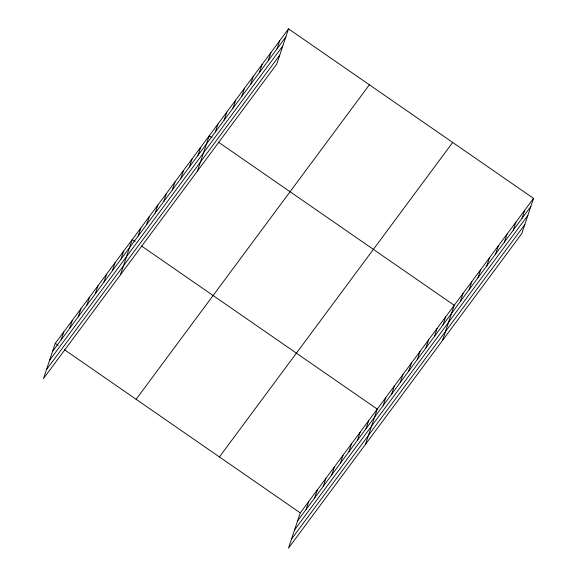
<?xml version="1.0" encoding="UTF-8"?>
<svg xmlns="http://www.w3.org/2000/svg" width="577" height="577" viewBox="0 0 577 577"><rect width="100%" height="100%" fill="white"/><g stroke="black" fill="none" stroke-linecap="round" stroke-linejoin="round"><path stroke-width="0.87" d="M288.529 28.85L55.262 343.351L43.463 378.613L276.729 64.112L288.529 28.85L533.537 198.387L521.738 233.649L288.471 548.15L300.271 512.888L533.537 198.387M61.112 339.911L63.816 331.818M69.658 328.378L72.37 320.293M78.212 316.852L80.924 308.76M86.766 305.32L89.478 297.227M95.32 293.787L98.025 285.694M103.874 282.254L106.579 274.162M112.428 270.721L115.133 262.629M120.982 259.188L123.687 251.096M120.442 274.832L132.241 239.57L135.076 241.532M138.083 236.13L140.795 228.038M146.637 224.597L149.349 216.505M155.191 213.064L157.896 204.972M163.745 201.532L166.45 193.439M172.299 189.999L175.004 181.906M180.853 178.466L183.558 170.374M189.407 166.933L192.112 158.848M197.954 155.401L200.666 147.315M197.421 171.044L209.22 135.783L212.055 137.744M215.322 131.989L218.027 123.896M224.136 120.11L226.84 112.017M232.949 108.231L235.654 100.138M241.763 96.345L244.468 88.259M250.569 84.466L253.281 76.373M259.383 72.587L262.095 64.494M268.197 60.7L270.901 52.615M277.01 48.821L279.715 40.729M306.113 509.448L308.825 501.355M314.667 497.915L317.379 489.823M323.221 486.382L325.933 478.29M331.775 474.849L334.48 466.757M340.329 463.317L343.034 455.224M348.883 451.784L351.588 443.699M357.437 440.258L360.142 432.166M365.991 428.725L368.696 420.633M365.45 444.362L377.25 409.1L141.459 245.946M383.092 405.66L385.804 397.567M391.646 394.127L394.358 386.035M400.2 382.594L402.905 374.502M408.754 371.061L411.459 362.976M417.308 359.536L420.013 351.443M425.862 348.003L428.567 339.911M434.416 336.47L437.121 328.378M442.963 324.938L445.675 316.845M442.429 340.581L454.229 305.312L218.438 142.158M460.331 301.526L463.035 293.433M469.144 289.647L471.849 281.554M477.958 277.761L480.663 269.668M486.764 265.882L489.476 257.789M495.578 254.003L498.29 245.91M504.392 242.116L507.096 234.024M513.205 230.237L515.91 222.145M522.019 218.358L524.724 210.266M52.557 351.443L285.824 36.942M49.557 360.409L282.824 45.908M46.463 369.648L279.73 55.147M136.114 399.298L369.381 84.797M219.419 456.941L452.685 142.44M297.566 520.981L530.826 206.472M294.566 529.946L527.832 215.445M291.472 539.185L524.738 224.677M55.262 343.351L58.097 345.313M64.48 349.734L300.271 512.888"/></g></svg>
